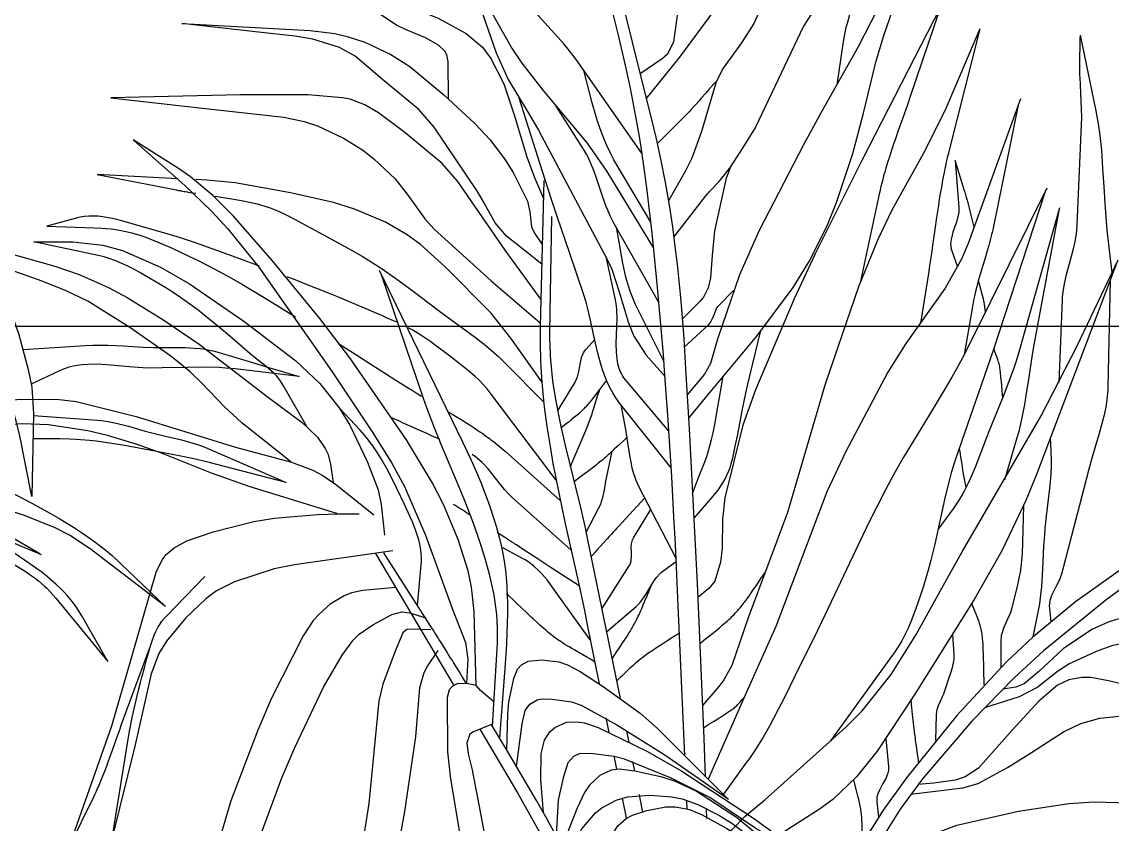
# Model space of a CAD drawing. Header units: millimetres. Extents: x 237 to 339, y 16 to 52.
# Drawn here: x 310.897 to 312.363, y 19.916 to 20.994 of the extents above; entities that cross this region are included whole.
import ezdxf

# ---------------------------------------------------------------- set-up
doc = ezdxf.new("R2010")
doc.units = ezdxf.units.MM
doc.header["$LTSCALE"] = 0.6
doc.header["$MEASUREMENT"] = 0
for name, color, linetype in [('0.1', 1, 'Continuous'), ('CAULE', 32, 'Continuous'), ('PALMEIRA', 76, 'Continuous')]:
    doc.layers.add(name, color=color, linetype=linetype)

# ---------------------------------------------------------------- blocks, each defined once
blk = doc.blocks.new('palmeira-V')
at = {"layer": 'CAULE', "linetype": 'Continuous'}
for points in [[(0.61241, 1.17799), (0.51102, 1.15002), (0.48416, 1.142), (0.43117, 1.12332), (0.41907, 1.11846), (0.39562, 1.10733), (0.37302, 1.09455), (0.35835, 1.0852), (0.32977, 1.06485), (0.30118, 1.0413), (0.28337, 1.02458), (0.24992, 0.98857), (0.21604, 0.94664), (0.20043, 0.9249), (0.17895, 0.89069), (0.15538, 0.84583), (0.14491, 0.82291), (0.13079, 0.78772), (0.12004, 0.75703), (0.10163, 0.69491), (0.09841, 0.67789), (0.09473, 0.65508), (0.0915, 0.64406), (0.0752, 0.60086)], [(0.60734, 1.17036), (0.51228, 1.14239), (0.45461, 1.12375), (0.4261, 1.11315), (0.41693, 1.10928), (0.39931, 1.1002), (0.38246, 1.08969), (0.35005, 1.06612), (0.30824, 1.0319), (0.28849, 1.01375), (0.26006, 0.98476), (0.22689, 0.94597), (0.21183, 0.9256), (0.19162, 0.89323), (0.17599, 0.86322), (0.16637, 0.84295), (0.14853, 0.8017), (0.13552, 0.76983), (0.13079, 0.75339), (0.10544, 0.62881), (0.08324, 0.52287)], [(0.03402, 0.78475), (0.01545, 0.83348), (0.01099, 0.84475), (0.00786, 0.85221), (0.00572, 0.85715), (0.00128, 0.86697), (-0.00217, 0.87429), (-0.00935, 0.8888), (-0.01687, 0.90314), (-0.02204, 0.91261), (-0.02556, 0.91889), (-0.03271, 0.93137), (-0.05286, 0.9656), (-0.06304, 0.98265)], [(-0.07084, 0.97933), (-0.04539, 0.93645), (-0.02066, 0.89216), (-0.00924, 0.86947), (0.00657, 0.83477), (0.0206, 0.79928), (0.02689, 0.78126), (0.03788, 0.74464), (0.04254, 0.72605), (0.0484, 0.69784), (0.05117, 0.6809), (0.05503, 0.64702), (0.05702, 0.61312), (0.05727, 0.54529), (0.05516, 0.43582), (0.05094, 0.3813), (0.03717, 0.2633)]]:
    blk.add_lwpolyline(points, dxfattribs=at)
at = {"layer": 'PALMEIRA', "linetype": 'Continuous'}
for points in [[(0.13606, 1.7266), (0.12333, 1.67454), (0.11514, 1.6471), (0.10212, 1.61111), (0.09591, 1.59302), (0.07437, 1.5223), (0.0636, 1.47221), (0.05956, 1.4414), (0.05533, 1.43312), (0.05185, 1.42997), (0.03695, 1.41986)], [(-0.18416, 1.67838), (-0.12638, 1.60275), (-0.12087, 1.59457), (-0.1123, 1.57682), (-0.09949, 1.53878), (-0.09211, 1.52024), (-0.06456, 1.46399), (-0.04902, 1.43675), (-0.0426, 1.42709), (-0.02839, 1.40877), (0.00142, 1.3732), (0.01463, 1.35425), (0.04607, 1.30271)], [(0.04114, 1.40309), (0.0636, 1.43105), (0.09493, 1.47329), (0.09736, 1.47755), (0.10061, 1.48683), (0.10503, 1.50639), (0.10864, 1.51553), (0.13802, 1.56267), (0.14531, 1.57817), (0.15476, 1.59903), (0.16054, 1.60884), (0.19874, 1.66522)], [(0.19553, 1.60606), (0.17915, 1.5775), (0.15369, 1.52741), (0.13117, 1.49696), (0.12474, 1.48282), (0.11772, 1.46318), (0.11354, 1.45374), (0.1051, 1.44065), (0.09285, 1.42366), (0.08808, 1.41446), (0.07829, 1.38106), (0.07168, 1.36311), (0.06751, 1.35454), (0.05603, 1.33446)], [(0.22563, 1.6109), (0.19873, 1.55982), (0.19494, 1.55186), (0.18879, 1.5353), (0.17817, 1.50142), (0.17131, 1.48517), (0.16363, 1.47376), (0.15179, 1.45949), (0.14683, 1.45178), (0.11452, 1.38401), (0.10755, 1.37273), (0.09811, 1.35777), (0.09493, 1.34963), (0.0871, 1.31427), (0.08556, 1.29762), (0.08443, 1.28271), (0.0827, 1.27588), (0.07956, 1.2698), (0.07731, 1.26712), (0.06529, 1.255)], [(0.22615, 1.61286), (0.20265, 1.52544), (0.20175, 1.52222), (0.19973, 1.51583), (0.19748, 1.50951), (0.19589, 1.50532), (0.19253, 1.49699), (0.18559, 1.48039), (0.18227, 1.47207), (0.17922, 1.46368), (0.17784, 1.45945), (0.17617, 1.45376), (0.17543, 1.45089), (0.17444, 1.44657), (0.17327, 1.43999), (0.16925, 1.41242)], [(0.0384, 1.36599), (-0.00495, 1.42791), (-0.00673, 1.43039), (-0.01046, 1.43525), (-0.01438, 1.43998), (-0.02256, 1.4492), (-0.03365, 1.46135), (-0.03902, 1.46753), (-0.04413, 1.47387), (-0.04655, 1.47712), (-0.0496, 1.48157), (-0.05104, 1.48384), (-0.05309, 1.48733), (-0.05588, 1.49274), (-0.09003, 1.56534)], [(0.00264, 1.55753), (0.046, 1.38359), (0.04777, 1.37626), (0.05102, 1.36152), (0.05391, 1.34671), (0.05564, 1.3368), (0.05672, 1.33017), (0.05869, 1.31689), (0.06065, 1.3019), (0.06181, 1.29188), (0.06385, 1.2718), (0.06473, 1.26174), (0.0663, 1.2416), (0.06763, 1.22144), (0.06992, 1.18117), (0.07356, 1.11188), (0.07528, 1.07723), (0.07768, 1.02526), (0.07978, 0.97327), (0.0807, 0.94727)], [(0.06715, 0.96145), (0.06244, 1.06736), (0.06072, 1.10375), (0.05978, 1.12194), (0.05826, 1.14922), (0.05567, 1.19012), (0.05371, 1.21737), (0.05265, 1.23099), (0.05095, 1.25142), (0.04848, 1.27864), (0.04714, 1.29225), (0.04501, 1.31266), (0.04151, 1.34326), (0.03934, 1.35962), (0.03769, 1.3705), (0.03651, 1.37774), (0.03396, 1.39218), (0.03188, 1.40298), (0.03043, 1.41016), (0.02738, 1.4245), (0.02245, 1.44594), (0.01897, 1.46018)], [(0.23595, 1.54804), (0.20069, 1.47142), (0.18363, 1.43792), (0.15888, 1.39424), (0.14683, 1.37222), (0.11698, 1.31449), (0.10375, 1.2848), (0.08906, 1.24159), (0.0843, 1.22522), (0.08024, 1.21801), (0.06865, 1.20416)], [(0.06954, 1.18818), (0.08514, 1.20721), (0.1155, 1.24355), (0.13993, 1.27618), (0.15075, 1.29364), (0.16258, 1.31711), (0.16916, 1.33324), (0.18013, 1.36633), (0.18697, 1.39256), (0.1955, 1.42764), (0.20069, 1.4449), (0.2193, 1.49893), (0.23442, 1.54473)], [(-0.23355, 1.50057), (-0.18765, 1.49118), (-0.17079, 1.48638), (-0.13801, 1.47333), (-0.09888, 1.45726), (-0.07993, 1.44702), (-0.06902, 1.4378), (-0.06326, 1.43023), (-0.05464, 1.4132), (-0.04758, 1.39217), (-0.03921, 1.36398), (-0.03403, 1.35025), (-0.02795, 1.33612)], [(-0.09178, 1.4029), (-0.09211, 1.42823), (-0.09295, 1.43254), (-0.09429, 1.43502), (-0.09849, 1.43918), (-0.1074, 1.44404), (-0.12082, 1.44958), (-0.12677, 1.45266), (-0.15666, 1.4724), (-0.17267, 1.4799), (-0.23355, 1.50057)], [(-0.0828, 1.50061), (-0.05979, 1.434), (-0.05164, 1.41607), (-0.03801, 1.39338), (-0.03139, 1.38194), (0.01463, 1.29551), (0.0179, 1.28843), (0.02289, 1.27341), (0.02887, 1.25311), (0.03274, 1.24352), (0.04107, 1.23068), (0.05378, 1.21639)], [(0.23889, 1.46474), (0.186, 1.36161), (0.15467, 1.29875), (0.14052, 1.2687), (0.11452, 1.20741), (0.10614, 1.18358), (0.09395, 1.13472), (0.09241, 1.12043), (0.09212, 1.10109), (0.09101, 1.0915), (0.08718, 1.07878), (0.08318, 1.07382), (0.07573, 1.06786)], [(0.23889, 1.46474), (0.21832, 1.40385), (0.21669, 1.39908), (0.21558, 1.3959), (0.21335, 1.38956), (0.21036, 1.3811), (0.20888, 1.37686), (0.20742, 1.37262), (0.2067, 1.3705), (0.20529, 1.36624), (0.2046, 1.36411), (0.20359, 1.36091), (0.20272, 1.35805), (0.20229, 1.35662), (0.20166, 1.35447), (0.20076, 1.35124), (0.20018, 1.34908), (0.19989, 1.348), (0.19948, 1.34637), (0.19894, 1.3442), (0.19868, 1.34311), (0.1983, 1.34148), (0.19776, 1.33902), (0.18495, 1.27937)], [(-0.27102, 1.4536), (-0.18484, 1.4489), (-0.16823, 1.44688), (-0.16005, 1.44502), (-0.14799, 1.44117), (-0.13051, 1.43293), (-0.1178, 1.42466), (-0.09492, 1.40568), (-0.07393, 1.38615), (-0.06401, 1.37562), (-0.05407, 1.36271), (-0.0484, 1.35354), (-0.03872, 1.33428), (-0.03709, 1.32702), (-0.03597, 1.31705), (-0.03403, 1.31267), (-0.02876, 1.30511)], [(-0.0291, 1.29189), (-0.05277, 1.31079), (-0.06055, 1.31969), (-0.06836, 1.3339), (-0.07244, 1.34085), (-0.10148, 1.38407), (-0.11184, 1.39578), (-0.13613, 1.41602), (-0.15458, 1.4317), (-0.16517, 1.43762), (-0.18301, 1.44304), (-0.1951, 1.44518), (-0.2195, 1.44796), (-0.27102, 1.4536)], [(0.26532, 1.45001), (0.24182, 1.39501), (0.22733, 1.36597), (0.20618, 1.3281), (0.19678, 1.30857), (0.18389, 1.27656), (0.16152, 1.21133), (0.13606, 1.1249), (0.10962, 1.05418), (0.09864, 1.02214), (0.09339, 1.01242), (0.09004, 1.00802), (0.07894, 0.99516)], [(0.26532, 1.45001), (0.24476, 1.36849), (0.24403, 1.36552), (0.24356, 1.36353), (0.24325, 1.3622), (0.24266, 1.35955), (0.24223, 1.35756), (0.24195, 1.35623), (0.24141, 1.35356), (0.24063, 1.34956), (0.24013, 1.34688), (0.23981, 1.3451), (0.23918, 1.34152), (0.23885, 1.33951), (0.23819, 1.33548), (0.23756, 1.33144), (0.23715, 1.32875), (0.23635, 1.32336), (0.2352, 1.31527), (0.23368, 1.30447), (0.2329, 1.29908), (0.2321, 1.29369), (0.23169, 1.291), (0.23105, 1.28696), (0.22545, 1.25221)], [(0.33404, 1.39066), (0.33279, 1.41753), (0.33274, 1.41854), (0.33268, 1.42056), (0.33264, 1.42258), (0.33263, 1.42392), (0.33264, 1.42661), (0.33265, 1.42796), (0.33269, 1.43065), (0.33289, 1.43872), (0.33296, 1.44276), (0.33299, 1.44478)], [(0.33279, 1.44573), (0.34341, 1.39498), (0.34501, 1.38619), (0.34586, 1.38029), (0.34634, 1.37635), (0.34713, 1.36844), (0.34801, 1.35653), (0.34891, 1.3406), (0.34939, 1.33264), (0.3503, 1.32072), (0.3509, 1.31479), (0.35412, 1.28596)], [(0.0442, 1.32011), (0.02149, 1.35817), (0.019, 1.36256), (0.01745, 1.36555), (0.01458, 1.37165), (0.01326, 1.37475), (0.01082, 1.38106), (0.00862, 1.38745), (0.00728, 1.39175), (0.00484, 1.40041), (-0.0009, 1.42212)], [(0.0883, 1.41499), (0.08662, 1.41312), (0.08329, 1.40935), (0.08109, 1.40682), (0.07814, 1.40346), (0.07667, 1.40178), (0.07444, 1.39927), (0.07332, 1.39802), (0.07106, 1.39555), (0.06992, 1.39432), (0.06819, 1.3925), (0.06644, 1.39069), (0.06555, 1.3898), (0.04857, 1.3728)], [(-0.02971, 1.26847), (-0.0537, 1.30139), (-0.08555, 1.34743), (-0.0961, 1.35952), (-0.12115, 1.38031), (-0.13882, 1.39366), (-0.14813, 1.39911), (-0.15805, 1.40282), (-0.1633, 1.4038), (-0.18609, 1.40562), (-0.23168, 1.40568), (-0.31879, 1.4038)], [(-0.31879, 1.4038), (-0.25322, 1.39628), (-0.20264, 1.39065), (-0.18879, 1.38783), (-0.17982, 1.38478), (-0.16236, 1.37655), (-0.1497, 1.3687), (-0.14194, 1.36277), (-0.1277, 1.34931), (-0.11884, 1.33802), (-0.10785, 1.32247), (-0.10148, 1.31549), (-0.06307, 1.28072), (-0.03012, 1.25253)], [(0.05792, 1.15507), (0.02345, 1.19827), (0.02172, 1.20055), (0.02064, 1.20211), (0.01863, 1.20532), (0.0177, 1.20696), (0.01598, 1.21032), (0.01443, 1.21377), (0.01348, 1.21612), (0.01176, 1.22091), (0.01061, 1.22458), (0.00859, 1.23207), (0.00683, 1.2397), (0.00464, 1.24996), (0.00352, 1.25508), (0.00169, 1.26268), (0.00067, 1.26642), (-0.00104, 1.27194), (-0.01029, 1.29908), (-0.01852, 1.32319), (-0.02256, 1.33528), (-0.02846, 1.35346), (-0.04426, 1.40353)], [(0.29274, 1.40296), (0.25749, 1.30572), (0.25313, 1.29533), (0.24201, 1.27575), (0.21567, 1.23853), (0.20363, 1.21929), (0.17525, 1.16608), (0.1625, 1.13875), (0.12823, 1.04838), (0.10766, 1.00222), (0.08275, 0.94579)], [(0.04964, 1.2662), (0.01953, 1.31908), (0.01856, 1.32084), (0.01679, 1.32443), (0.01519, 1.32811), (0.0142, 1.3306), (0.01237, 1.33565), (0.00728, 1.351), (0.00543, 1.35603), (0.00442, 1.35851), (0.00222, 1.36336), (0.00099, 1.36573), (-0.00104, 1.36918), (-0.01939, 1.39816)], [(0.2912, 1.3987), (0.27512, 1.31947), (0.27468, 1.31738), (0.27437, 1.31598), (0.27415, 1.31505), (0.27371, 1.3132), (0.27337, 1.31181), (0.27265, 1.30905), (0.2719, 1.30629), (0.27139, 1.30445), (0.27033, 1.30078), (0.2687, 1.29529), (0.2665, 1.28798), (0.26543, 1.28432), (0.26439, 1.28065), (0.26388, 1.27881), (0.26316, 1.27604), (0.26254, 1.27358), (0.26225, 1.27235), (0.26182, 1.27049), (0.26142, 1.26863), (0.26122, 1.2677), (0.26085, 1.26583), (0.26068, 1.2649), (0.26043, 1.26349), (0.25483, 1.23088)], [(0.31866, 1.21226), (0.32092, 1.26786), (0.32103, 1.26977), (0.32142, 1.27357), (0.32202, 1.27735), (0.3225, 1.27985), (0.32366, 1.28484), (0.32564, 1.2923), (0.3283, 1.30225), (0.32943, 1.30724), (0.33031, 1.31227), (0.33063, 1.31479), (0.33091, 1.31861), (0.33404, 1.39066)], [(-0.30392, 1.37538), (-0.26913, 1.34476), (-0.25131, 1.32771), (-0.24015, 1.31559), (-0.21944, 1.28993), (-0.17045, 1.22014), (-0.14305, 1.17916), (-0.12998, 1.15819), (-0.12146, 1.14251), (-0.10726, 1.10977), (-0.08881, 1.05921), (-0.08032, 1.03761), (-0.07887, 1.02646), (-0.07976, 1.01013)], [(-0.07319, 1.00866), (-0.07461, 1.0585), (-0.07627, 1.07488), (-0.07855, 1.08565), (-0.08526, 1.10692), (-0.09515, 1.13025), (-0.10273, 1.14512), (-0.12004, 1.17386), (-0.15824, 1.22886), (-0.17836, 1.25536), (-0.21021, 1.2942), (-0.23633, 1.32416), (-0.25023, 1.33812), (-0.26529, 1.35063), (-0.27339, 1.35615), (-0.30392, 1.37538)], [(0.05963, 1.30995), (0.08122, 1.33784), (0.08156, 1.33827), (0.08224, 1.3391), (0.08295, 1.33992), (0.08343, 1.34045), (0.08441, 1.3415), (0.08592, 1.34306), (0.08792, 1.34513), (0.08891, 1.34619), (0.08987, 1.34726), (0.09033, 1.34781), (0.09101, 1.34865), (0.09793, 1.35741)], [(0.24892, 1.36164), (0.25128, 1.33006), (0.25132, 1.32896), (0.2512, 1.32677), (0.25084, 1.32457), (0.2505, 1.32311), (0.24963, 1.32017), (0.24862, 1.31724), (0.24729, 1.31336), (0.24672, 1.31143), (0.24606, 1.30856), (0.24587, 1.30713), (0.24578, 1.30525), (0.24582, 1.30431), (0.24599, 1.30292), (0.24656, 1.30084), (0.2505, 1.29008)], [(0.26152, 1.31685), (0.26106, 1.31865), (0.26016, 1.32225), (0.25839, 1.32947), (0.25747, 1.33307), (0.25684, 1.33546), (0.25651, 1.33666), (0.25601, 1.33844), (0.25548, 1.34022), (0.25521, 1.34111), (0.24892, 1.36164)], [(-0.32816, 1.35213), (-0.27477, 1.34179), (-0.27429, 1.3417), (-0.27333, 1.34152), (-0.27236, 1.34134), (-0.27172, 1.34122), (-0.27129, 1.34115), (-0.27044, 1.34099), (-0.26948, 1.34083), (-0.26883, 1.34071), (-0.26755, 1.34049), (-0.2669, 1.34038), (-0.26562, 1.34017), (-0.26176, 1.33953)], [(-0.27382, 1.34937), (-0.32816, 1.35213)], [(-0.02909, 1.2128), (-0.04996, 1.2422), (-0.06346, 1.25908), (-0.09398, 1.29012), (-0.11069, 1.30504), (-0.11965, 1.31166), (-0.13426, 1.32018), (-0.15501, 1.32885), (-0.16912, 1.3333), (-0.19796, 1.33991), (-0.23533, 1.34653), (-0.25416, 1.34837), (-0.26174, 1.34875)], [(-0.02764, 1.34808), (-0.03018, 1.25019), (-0.03028, 1.24267), (-0.03026, 1.23766), (-0.02999, 1.22765), (-0.02975, 1.22265), (-0.02908, 1.21266), (-0.02816, 1.20269), (-0.02742, 1.19605), (-0.02568, 1.18278), (-0.02333, 1.16788), (-0.02158, 1.15796), (-0.01772, 1.13815), (-0.01351, 1.11838), (-0.00473, 1.0789), (-0.0005, 1.05919), (0.00151, 1.04934), (0.00938, 1.00978)], [(0.31037, 1.34305), (0.25945, 1.23992), (0.25356, 1.2285), (0.24944, 1.22099), (0.24662, 1.21603), (0.24085, 1.20617), (0.23197, 1.1915), (0.22005, 1.17198), (0.2142, 1.16217), (0.20849, 1.15227), (0.20572, 1.14728), (0.20167, 1.13973), (0.19565, 1.12797), (0.19172, 1.12008), (0.18404, 1.10423), (0.16143, 1.05641), (0.15371, 1.04056), (0.14977, 1.03267), (0.14129, 1.01547), (0.13378, 1.00015), (0.12993, 0.99254), (0.1239, 0.98129), (0.11967, 0.97392), (0.11747, 0.97029), (0.11406, 0.96491), (0.11049, 0.95964), (0.10864, 0.95704), (0.09308, 0.93554)], [(-0.24902, 1.33756), (-0.23627, 1.33558), (-0.22992, 1.33447), (-0.22359, 1.33315), (-0.22044, 1.3324), (-0.21523, 1.33089), (-0.21184, 1.32971), (-0.2096, 1.32885), (-0.20518, 1.32699), (-0.20191, 1.32547), (-0.19546, 1.32222), (-0.17641, 1.31173), (-0.15864, 1.30216), (-0.14987, 1.29721), (-0.14128, 1.29196), (-0.13707, 1.28918), (-0.1327, 1.28617), (-0.12407, 1.28003), (-0.11555, 1.27377), (-0.09867, 1.26099), (-0.0884, 1.25337), (-0.07467, 1.24325), (-0.06795, 1.23801), (-0.06144, 1.23256), (-0.05829, 1.22972), (-0.0537, 1.22529), (-0.02777, 1.19906)], [(0.30957, 1.34142), (0.27806, 1.24483), (0.2749, 1.23529), (0.26841, 1.21629), (0.25516, 1.17838), (0.24868, 1.15938), (0.24625, 1.15155), (0.24479, 1.14629), (0.24218, 1.13568), (0.23518, 1.10359), (0.23253, 1.09295), (0.23105, 1.08767), (0.22745, 1.07549), (0.22555, 1.0694), (0.22248, 1.06035), (0.22023, 1.0544), (0.21903, 1.05147), (0.21713, 1.04713), (0.21436, 1.04146), (0.21288, 1.03869), (0.2105, 1.03463), (0.20793, 1.03067), (0.20657, 1.02874), (0.16506, 0.97142)], [(0.31905, 1.32982), (0.29156, 1.23271), (0.28975, 1.22666), (0.28845, 1.22266), (0.28566, 1.21472), (0.28112, 1.20292), (0.27157, 1.17946), (0.26243, 1.15584), (0.25913, 1.14809), (0.25735, 1.14429), (0.25482, 1.13931), (0.25347, 1.13688), (0.25134, 1.13329), (0.24784, 1.12808), (0.23744, 1.11376)], [(0.31851, 1.32792), (0.30156, 1.23647), (0.30036, 1.22963), (0.29826, 1.2159), (0.29641, 1.20368), (0.2954, 1.19759), (0.29366, 1.18851), (0.2923, 1.18251), (0.29155, 1.17952), (0.29031, 1.17507), (0.28198, 1.14674)], [(-0.50697, 1.32553), (-0.47786, 1.32482), (-0.47261, 1.32433), (-0.46242, 1.32163), (-0.44254, 1.31327), (-0.43242, 1.30987), (-0.38982, 1.2999), (-0.35654, 1.29057), (-0.34013, 1.28494), (-0.32045, 1.27625), (-0.30786, 1.26941), (-0.28333, 1.25432), (-0.25946, 1.23815), (-0.21376, 1.20305), (-0.19016, 1.18539), (-0.17981, 1.17551), (-0.17467, 1.16808), (-0.17283, 1.16403), (-0.17116, 1.15748), (-0.16948, 1.14522)], [(-0.19774, 1.159), (-0.2308, 1.18525), (-0.24272, 1.19625), (-0.25767, 1.212), (-0.26558, 1.21943), (-0.27862, 1.22998), (-0.30605, 1.24934), (-0.33436, 1.26702), (-0.34936, 1.27426), (-0.36743, 1.2814), (-0.40402, 1.2942), (-0.4523, 1.30987), (-0.4791, 1.31908), (-0.49277, 1.32268), (-0.50697, 1.32553)], [(-0.21888, 1.29053), (-0.23218, 1.29546), (-0.25884, 1.30515), (-0.26325, 1.3067), (-0.27212, 1.3096), (-0.28106, 1.31228), (-0.29912, 1.31736), (-0.31155, 1.32094), (-0.31786, 1.32253), (-0.32207, 1.32337), (-0.32418, 1.3237), (-0.32733, 1.32406), (-0.3315, 1.32425), (-0.33358, 1.3242), (-0.33668, 1.32392), (-0.33975, 1.32338), (-0.34127, 1.323), (-0.36188, 1.31736)], [(-0.02258, 1.32393), (-0.02384, 1.24638), (-0.02386, 1.24117), (-0.02379, 1.2377), (-0.02348, 1.23078), (-0.02325, 1.22732), (-0.02262, 1.22043), (-0.02181, 1.21354), (-0.02117, 1.20896), (-0.01969, 1.19982), (-0.01774, 1.18955), (-0.0163, 1.18272), (-0.01317, 1.16908), (-0.00306, 1.12824), (0.00007, 1.11463), (0.00151, 1.10781), (0.0235, 0.99994)], [(-0.36188, 1.31736), (-0.33003, 1.31643), (-0.32501, 1.31618), (-0.3225, 1.31598), (-0.31875, 1.31558), (-0.31315, 1.31474), (-0.30759, 1.31362), (-0.30483, 1.31294), (-0.29934, 1.31135), (-0.29662, 1.31044), (-0.29256, 1.30891), (-0.28354, 1.30515), (-0.27761, 1.30255), (-0.26595, 1.29713), (-0.26021, 1.29431), (-0.24888, 1.28848), (-0.23772, 1.28238), (-0.23035, 1.27817), (-0.21575, 1.26945), (-0.19471, 1.25652)], [(0.05299, 1.22669), (0.0352, 1.26212), (0.03366, 1.26532), (0.0327, 1.26749), (0.03093, 1.27191), (0.03012, 1.27415), (0.02865, 1.27868), (0.02738, 1.28327), (0.02664, 1.28635), (0.0254, 1.29256), (0.02146, 1.3157)], [(-0.37065, 1.30702), (-0.34439, 1.30702), (-0.32418, 1.30476), (-0.31101, 1.30108), (-0.28546, 1.28993), (-0.26591, 1.27872), (-0.22937, 1.25361), (-0.19447, 1.22686), (-0.17826, 1.2116), (-0.16532, 1.19543), (-0.15822, 1.18377), (-0.14631, 1.15891), (-0.13904, 1.14014), (-0.13708, 1.13042), (-0.13495, 1.10977)], [(-0.18698, 1.1827), (-0.20311, 1.21089), (-0.20493, 1.21368), (-0.2063, 1.21542), (-0.20727, 1.21653), (-0.20934, 1.21865), (-0.21099, 1.22017), (-0.21445, 1.22308), (-0.22163, 1.22867), (-0.22512, 1.23154), (-0.23887, 1.24339), (-0.24581, 1.24924), (-0.25635, 1.25788), (-0.26025, 1.26094), (-0.26821, 1.2668), (-0.27637, 1.27236), (-0.28192, 1.27593), (-0.29327, 1.28281), (-0.29973, 1.2865), (-0.30299, 1.28828), (-0.30794, 1.2908), (-0.31298, 1.2931), (-0.31553, 1.29414), (-0.32071, 1.29599), (-0.32334, 1.29677), (-0.32735, 1.29776), (-0.37065, 1.30702)], [(0.65135, 1.29132), (0.65898, 1.30056), (0.66219, 1.30307), (0.67022, 1.30557), (0.68001, 1.30668), (0.685, 1.30608), (0.69208, 1.30307), (0.69798, 1.29815), (0.70645, 1.28615), (0.71885, 1.26189), (0.72418, 1.24958), (0.73081, 1.23039), (0.73721, 1.20687), (0.73953, 1.19505), (0.7408, 1.17714), (0.73956, 1.12138)], [(0.73956, 1.12138), (0.73143, 1.16335), (0.726, 1.18446), (0.72207, 1.19468), (0.71468, 1.20858), (0.70349, 1.2263), (0.69833, 1.2354), (0.68334, 1.26736), (0.68096, 1.27558), (0.67867, 1.28693), (0.67647, 1.29242), (0.67258, 1.29736), (0.67008, 1.29916), (0.66585, 1.30056), (0.65958, 1.30122)], [(0.05637, 1.17965), (0.02736, 1.21399), (0.02614, 1.21556), (0.02542, 1.21665), (0.02417, 1.21891), (0.02364, 1.22008), (0.02275, 1.22249), (0.02207, 1.22499), (0.02172, 1.2267), (0.02124, 1.23021), (0.02104, 1.23292), (0.02097, 1.23849), (0.02143, 1.24992), (0.02158, 1.25564), (0.02143, 1.26125), (0.02117, 1.26399), (0.02051, 1.26801), (0.01444, 1.29587)], [(0.08235, 0.89216), (0.09885, 0.91186), (0.10775, 0.92092), (0.12079, 0.93186), (0.12725, 0.93739), (0.17523, 0.98061), (0.18635, 0.99165), (0.20581, 1.01616), (0.22265, 1.04293), (0.24323, 1.08008), (0.25357, 1.09848), (0.30674, 1.19), (0.33094, 1.23697), (0.35835, 1.29492)], [(0.35798, 1.29412), (0.30352, 1.15054), (0.29643, 1.13311), (0.28013, 1.0993), (0.26165, 1.0665), (0.22126, 1.00222), (0.19645, 0.96454), (0.18249, 0.94717), (0.16655, 0.93204), (0.15761, 0.92561), (0.09199, 0.88337)], [(-0.12667, 1.25281), (-0.12876, 1.25377), (-0.13296, 1.25567), (-0.13716, 1.25754), (-0.13997, 1.25877), (-0.1456, 1.26121), (-0.14983, 1.26302), (-0.15266, 1.26421), (-0.15832, 1.26658), (-0.16116, 1.26775), (-0.16683, 1.27008), (-0.17252, 1.27239), (-0.17631, 1.27392), (-0.18391, 1.27697), (-0.19119, 1.27987), (-0.19483, 1.28131), (-0.20031, 1.28346)], [(-0.1385, 1.28779), (-0.08242, 1.17243), (-0.07665, 1.16023), (-0.07388, 1.15404), (-0.06991, 1.14464), (-0.0662, 1.13513), (-0.06446, 1.13034), (-0.06126, 1.12067), (-0.05981, 1.1158), (-0.05784, 1.10846), (-0.0563, 1.10189), (-0.05562, 1.09859), (-0.05471, 1.09363), (-0.05361, 1.08615), (-0.05285, 1.07865), (-0.0526, 1.07488), (-0.05234, 1.06879), (-0.05225, 1.06473), (-0.05223, 1.05661), (-0.05254, 1.04441), (-0.05294, 1.03628), (-0.05402, 1.02005), (-0.05749, 0.97339)], [(-0.06225, 0.98134), (-0.05899, 1.03714), (-0.05885, 1.0402), (-0.05881, 1.04631), (-0.05907, 1.05241), (-0.0594, 1.05647), (-0.0604, 1.06458), (-0.06142, 1.07063), (-0.06222, 1.07466), (-0.06407, 1.08269), (-0.06512, 1.08669), (-0.06739, 1.09467), (-0.06989, 1.1026), (-0.07164, 1.10786), (-0.07532, 1.11832), (-0.07885, 1.12776), (-0.08131, 1.13399), (-0.08639, 1.14631), (-0.09676, 1.17074), (-0.10177, 1.18299), (-0.10648, 1.19537), (-0.10868, 1.20163), (-0.13696, 1.28462)], [(0.26928, 1.25983), (0.26925, 1.26005), (0.26918, 1.26047), (0.26911, 1.2609), (0.26907, 1.26119), (0.26899, 1.26176), (0.26887, 1.26262), (0.26876, 1.26338), (0.26871, 1.26376), (0.26863, 1.26434), (0.26857, 1.26472), (0.26854, 1.26491), (0.2685, 1.26519), (0.26843, 1.26562), (0.26836, 1.266), (0.26832, 1.26619), (0.26827, 1.26647), (0.26821, 1.26675), (0.26819, 1.26689), (0.26813, 1.26718), (0.2681, 1.26732), (0.26805, 1.26753), (0.26798, 1.26781), (0.26795, 1.26795), (0.26789, 1.26816), (0.26784, 1.26837), (0.26781, 1.26847), (0.26443, 1.28081)], [(0.35306, 1.28117), (0.35153, 1.20953), (0.35145, 1.20739), (0.35112, 1.20313), (0.35059, 1.1989), (0.35013, 1.19609), (0.34899, 1.1905), (0.34799, 1.18633), (0.34569, 1.17802), (0.34069, 1.16145), (0.33841, 1.15314), (0.33247, 1.12992), (0.3203, 1.0836), (0.31943, 1.081), (0.31871, 1.07929), (0.31704, 1.07591), (0.31474, 1.07143), (0.31372, 1.06918), (0.31289, 1.06691), (0.31257, 1.06576), (0.31216, 1.06344), (0.31208, 1.06227), (0.31217, 1.06048), (0.31323, 1.0517)], [(0.06669, 1.23602), (0.08318, 1.25141), (0.08424, 1.2526), (0.08482, 1.25348), (0.08578, 1.25541), (0.08658, 1.25746), (0.08762, 1.26022), (0.08822, 1.26154), (0.08934, 1.26337), (0.09004, 1.26418), (0.09981, 1.2743)], [(-0.01943, 1.14668), (-0.06307, 1.20462), (-0.06579, 1.20801), (-0.06771, 1.21017), (-0.07177, 1.21431), (-0.07389, 1.21629), (-0.07828, 1.22011), (-0.08282, 1.22379), (-0.09211, 1.23093), (-0.09985, 1.23676), (-0.10375, 1.2396), (-0.10972, 1.24367), (-0.11588, 1.24742), (-0.11905, 1.24915)], [(-0.01845, 1.19313), (-0.00687, 1.21214), (-0.0057, 1.2145), (-0.00511, 1.21617), (-0.00426, 1.21967), (-0.00294, 1.22684), (-0.00233, 1.22912), (-0.00196, 1.23023), (-0.00101, 1.23232), (-0.00043, 1.23331), (0.00063, 1.23469), (0.00648, 1.24131)], [(0.11778, 1.24632), (0.10928, 1.2112), (0.10792, 1.20528), (0.10547, 1.19338), (0.10242, 1.17746), (0.1008, 1.16952), (0.09902, 1.16159), (0.09804, 1.15765), (0.09726, 1.15499), (0.09664, 1.15325), (0.09517, 1.14986), (0.09434, 1.1482), (0.09249, 1.14497), (0.09044, 1.14187), (0.08897, 1.13986), (0.08587, 1.13604), (0.07308, 1.12126)], [(-0.16586, 1.23849), (-0.15178, 1.22956), (-0.14474, 1.22509), (-0.13771, 1.22063), (-0.13419, 1.2184), (-0.12714, 1.21394), (-0.12362, 1.21172), (-0.11834, 1.20838), (-0.11803, 1.20819), (-0.11741, 1.2078), (-0.11679, 1.20741), (-0.11638, 1.20715), (-0.11555, 1.20664), (-0.11493, 1.20626), (-0.11368, 1.2055), (-0.11243, 1.20474), (-0.10994, 1.20323)], [(0.28092, 1.20241), (0.28077, 1.20391), (0.28048, 1.20693), (0.27993, 1.21297), (0.27964, 1.21598), (0.27931, 1.21897), (0.27913, 1.22046), (0.27883, 1.22267), (0.27876, 1.22314), (0.27858, 1.22407), (0.27836, 1.225), (0.27819, 1.22562), (0.27807, 1.22603), (0.27782, 1.22685), (0.27751, 1.22776), (0.2773, 1.22837), (0.27685, 1.22959), (0.27638, 1.2308), (0.27576, 1.23243), (0.27546, 1.23324), (0.27503, 1.23446), (0.27482, 1.23507)], [(0.73374, 1.2202), (0.77566, 1.22287), (0.78072, 1.2231), (0.78409, 1.22317), (0.79085, 1.2231), (0.80098, 1.22269), (0.8145, 1.22193), (0.82126, 1.22162), (0.83046, 1.22152), (0.84276, 1.22153), (0.84889, 1.22127), (0.85295, 1.2209), (0.85497, 1.22064), (0.85799, 1.22014), (0.86248, 1.21911), (0.87444, 1.21568), (0.8902, 1.21084), (0.89809, 1.20846), (0.91933, 1.2022)], [(0.01443, 1.21376), (0.01334, 1.21238), (0.01263, 1.21146), (0.01121, 1.2096), (0.0098, 1.20773), (0.00793, 1.20524), (0.00698, 1.204), (0.00555, 1.20215), (0.00483, 1.20123), (0.00336, 1.19941), (0.00261, 1.19851), (0.00146, 1.19718), (0.00029, 1.19587), (-0.00031, 1.19523), (-0.00084, 1.19467), (-0.0012, 1.1943), (-0.00193, 1.19358), (-0.00304, 1.19252), (-0.0038, 1.19184), (-0.00431, 1.19138), (-0.00534, 1.19049), (-0.00613, 1.18983), (-0.00771, 1.18854), (-0.00932, 1.18726), (-0.01146, 1.18557), (-0.01253, 1.18472), (-0.01413, 1.18344), (-0.01492, 1.18279), (-0.0161, 1.18181)], [(0.07222, 1.13779), (0.07637, 1.1484), (0.08008, 1.15783), (0.08178, 1.16259), (0.08331, 1.16742), (0.08399, 1.16986), (0.08527, 1.17499), (0.08604, 1.17842), (0.08743, 1.18532), (0.08868, 1.19224), (0.09099, 1.20611), (0.09283, 1.2165)], [(0.91933, 1.2022), (0.87623, 1.20721), (0.86988, 1.20781), (0.86563, 1.20808), (0.85713, 1.20835), (0.84434, 1.20829), (0.82728, 1.20791), (0.81876, 1.20784), (0.81424, 1.20795), (0.8112, 1.20812), (0.80507, 1.20862), (0.79274, 1.2098), (0.7866, 1.21023), (0.78052, 1.21038), (0.77752, 1.21031), (0.77355, 1.21003), (0.77159, 1.2098), (0.76868, 1.20933), (0.7644, 1.20831), (0.7616, 1.20739), (0.76022, 1.20686), (0.75817, 1.20596), (0.73922, 1.19694)], [(-0.00989, 1.15572), (-0.0089, 1.15808), (-0.00689, 1.16281), (-0.00285, 1.17225), (-0.00086, 1.17698), (0.00045, 1.18015), (0.00109, 1.18173), (0.00204, 1.18412), (0.00298, 1.18651), (0.00344, 1.18771), (0.00371, 1.18844), (0.00424, 1.18991), (0.00476, 1.19138), (0.00509, 1.19237), (0.00573, 1.19435), (0.00666, 1.19733), (0.00846, 1.20331), (0.00938, 1.2063), (0.00984, 1.20779)], [(-0.53749, 1.13825), (-0.50554, 1.15891), (-0.48348, 1.17129), (-0.46807, 1.17825), (-0.43597, 1.19024), (-0.41815, 1.1954), (-0.40618, 1.19789), (-0.38201, 1.20092), (-0.35543, 1.20126), (-0.34226, 1.19949), (-0.30179, 1.18952), (-0.23506, 1.16887), (-0.19743, 1.15891), (-0.18312, 1.15334), (-0.17634, 1.14973), (-0.1669, 1.14324), (-0.14205, 1.1233)], [(-0.11275, 1.0625), (-0.1101, 1.08983), (-0.10999, 1.09138), (-0.10993, 1.09447), (-0.11011, 1.09754), (-0.11035, 1.09958), (-0.11108, 1.10363), (-0.11183, 1.10665), (-0.11241, 1.10866), (-0.11375, 1.11266), (-0.11611, 1.11861), (-0.11784, 1.12256), (-0.12146, 1.13042), (-0.12648, 1.14111), (-0.12904, 1.14635), (-0.13304, 1.15404), (-0.1373, 1.16148), (-0.13957, 1.16509), (-0.14276, 1.16978), (-0.14444, 1.17207), (-0.14706, 1.17542), (-0.15128, 1.18027), (-0.16516, 1.1952)], [(0.0612, 1.09409), (0.03618, 1.14248), (0.03437, 1.14644), (0.03337, 1.14915), (0.03278, 1.15099), (0.03176, 1.15472), (0.03112, 1.15757), (0.03007, 1.16335), (0.02834, 1.17502), (0.02736, 1.18079), (0.02421, 1.19731)], [(-0.0977, 1.17409), (-0.09889, 1.17463), (-0.10048, 1.17534), (-0.10127, 1.1757), (-0.10365, 1.17677), (-0.10682, 1.17819), (-0.10841, 1.17891), (-0.11317, 1.18105), (-0.11952, 1.1839), (-0.12269, 1.18533), (-0.12428, 1.18604), (-0.12639, 1.18699), (-0.12745, 1.18747), (-0.12983, 1.18854)], [(-0.09252, 1.19293), (-0.08895, 1.19081), (-0.08717, 1.18975), (-0.0845, 1.18813), (-0.08185, 1.1865), (-0.08053, 1.18568), (-0.07789, 1.18401), (-0.07658, 1.18317), (-0.07462, 1.18189), (-0.07203, 1.18017), (-0.07074, 1.17929), (-0.06882, 1.17796), (-0.06692, 1.17661), (-0.06598, 1.17593), (-0.06431, 1.1747), (-0.06348, 1.17408), (-0.06224, 1.17314), (-0.0604, 1.17171), (-0.05858, 1.17025), (-0.05768, 1.16951), (-0.0559, 1.16802), (-0.05502, 1.16726), (-0.0537, 1.1661), (-0.01667, 1.13313)], [(-0.16618, 1.12401), (-0.22583, 1.14253), (-0.25126, 1.15151), (-0.28476, 1.16477), (-0.30179, 1.17101), (-0.32118, 1.17681), (-0.33428, 1.17982), (-0.36072, 1.18383), (-0.37819, 1.18453), (-0.38991, 1.18398), (-0.41325, 1.18098), (-0.44289, 1.17559), (-0.45747, 1.17207), (-0.47857, 1.1646), (-0.53749, 1.13825)], [(0.02826, 1.17557), (0.02644, 1.17388), (0.02284, 1.17048), (0.01964, 1.16746), (0.01803, 1.16596), (0.01641, 1.16447), (0.01559, 1.16373), (0.01395, 1.16226), (0.01312, 1.16154), (0.01187, 1.16046), (0.01118, 1.15988), (0.00979, 1.15874), (0.00839, 1.1576), (0.00745, 1.15685), (0.00556, 1.15537), (0.0027, 1.15318), (-0.00305, 1.14883), (-0.00591, 1.14665), (-0.00734, 1.14555)], [(0.3013, 1.04141), (0.30468, 1.05798), (0.3057, 1.06368), (0.30624, 1.0675), (0.30704, 1.07518), (0.30779, 1.08677), (0.30853, 1.10225), (0.30905, 1.10998), (0.30943, 1.11415), (0.31034, 1.1225), (0.31232, 1.1392), (0.3131, 1.14756), (0.31355, 1.15591), (0.3136, 1.16009), (0.31342, 1.16636), (0.31292, 1.17533)], [(0.74078, 1.17594), (0.78378, 1.17275), (0.78803, 1.17231), (0.79084, 1.17188), (0.79642, 1.17077), (0.80472, 1.16864), (0.81574, 1.16548), (0.82126, 1.16398), (0.82941, 1.16204), (0.8403, 1.15951), (0.84569, 1.15809), (0.851, 1.15645), (0.85362, 1.15552), (0.85749, 1.15396), (0.91058, 1.13078)], [(0.00068, 1.11176), (0.00906, 1.12758), (0.00943, 1.12832), (0.00967, 1.12881), (0.01011, 1.12982), (0.01032, 1.13032), (0.01072, 1.13135), (0.01108, 1.13238), (0.0113, 1.13308), (0.01144, 1.13355), (0.01171, 1.13449), (0.01186, 1.13502), (0.01213, 1.13609), (0.01238, 1.13717), (0.01254, 1.1379), (0.01284, 1.13935), (0.01325, 1.14154), (0.01377, 1.14447), (0.01404, 1.14593), (0.01445, 1.14811), (0.01468, 1.14919), (0.01831, 1.16622)], [(0.25162, 1.1681), (0.25183, 1.16676), (0.25197, 1.16587), (0.25224, 1.16409), (0.25251, 1.1623), (0.25287, 1.15992), (0.25305, 1.15873), (0.25332, 1.15694), (0.25346, 1.15605), (0.25365, 1.15486), (0.25374, 1.15426), (0.25388, 1.15337), (0.2541, 1.15203), (0.25432, 1.1507), (0.25443, 1.15003), (0.25448, 1.14972), (0.25451, 1.14951), (0.25459, 1.1491), (0.2547, 1.14848), (0.25478, 1.14807), (0.25483, 1.14779), (0.25494, 1.14724), (0.25502, 1.14683), (0.25518, 1.14601), (0.25535, 1.14519), (0.25558, 1.14409), (0.25569, 1.14354), (0.25586, 1.14272), (0.25594, 1.14231), (0.25606, 1.14169)], [(-0.00933, 1.09957), (-0.04902, 1.1351), (-0.05216, 1.13817), (-0.05413, 1.14037), (-0.05787, 1.14496), (-0.06272, 1.15123), (-0.06521, 1.15428), (-0.06781, 1.15719), (-0.06917, 1.15857), (-0.07205, 1.16115), (-0.07357, 1.16234), (-0.07599, 1.16396)], [(0.91058, 1.13078), (0.86311, 1.14331), (0.85823, 1.14455), (0.84843, 1.14684), (0.83858, 1.14891), (0.81876, 1.1527), (0.80089, 1.15593), (0.79193, 1.15736), (0.78296, 1.15858), (0.77846, 1.15909), (0.76946, 1.15984), (0.76495, 1.16008), (0.75817, 1.16022), (0.74043, 1.16026)], [(0.8295, 1.04745), (0.77891, 1.08629), (0.76488, 1.09547), (0.75487, 1.10056), (0.73393, 1.10885), (0.69204, 1.122), (0.67084, 1.12764), (0.61338, 1.14143), (0.59755, 1.14331), (0.58336, 1.1446), (0.5767, 1.14617), (0.56778, 1.15082), (0.5605, 1.15658)], [(0.64351, 1.15364), (0.68396, 1.14143), (0.69038, 1.13937), (0.69461, 1.13787), (0.70298, 1.13463), (0.70712, 1.1329), (0.71533, 1.12922), (0.72346, 1.12532), (0.72885, 1.12261), (0.73956, 1.11699), (0.75222, 1.11003), (0.75847, 1.10642), (0.76768, 1.10079), (0.77369, 1.09686), (0.77664, 1.09483), (0.78101, 1.09171), (0.78671, 1.08739), (0.78949, 1.08515), (0.79359, 1.0817), (0.79952, 1.07627), (0.8295, 1.04745)], [(-0.07728, 1.12324), (-0.07755, 1.12342), (-0.07792, 1.12366), (-0.0781, 1.12377), (-0.07865, 1.12413), (-0.07938, 1.1246), (-0.07974, 1.12483), (-0.08084, 1.12554), (-0.0823, 1.12648), (-0.08303, 1.12695), (-0.08376, 1.12743), (-0.08412, 1.12766), (-0.08467, 1.12801), (-0.08491, 1.12817), (-0.08524, 1.12838), (-0.0854, 1.12849), (-0.08576, 1.12872), (-0.08631, 1.12907), (-0.08686, 1.12943), (-0.08713, 1.1296), (-0.08731, 1.12972), (-0.08756, 1.12988), (-0.08768, 1.12996), (-0.08795, 1.13013), (-0.08836, 1.1304)], [(0.04015, 1.13479), (0.02217, 1.11537), (0.02149, 1.11463), (0.02104, 1.11414), (0.02014, 1.11316), (0.01969, 1.11267), (0.01879, 1.11169), (0.01789, 1.1107), (0.01729, 1.11005), (0.0161, 1.10873), (0.01476, 1.10725), (0.01386, 1.10626), (0.01208, 1.10428), (0.01029, 1.1023), (0.00791, 1.09966), (0.00672, 1.09834), (0.00494, 1.09637), (0.00404, 1.09538)], [(0.2948, 1.1294), (0.29379, 1.09712), (0.29354, 1.09294), (0.29325, 1.09016), (0.29243, 1.08463), (0.29192, 1.08188), (0.29074, 1.07639), (0.2867, 1.06001), (0.28602, 1.05769), (0.28545, 1.05617), (0.28413, 1.05317), (0.2814, 1.04721), (0.28034, 1.04418), (0.27987, 1.04212), (0.27972, 1.04108), (0.27962, 1.03948), (0.27947, 1.02069)], [(0.74491, 1.08291), (0.7002, 1.10885), (0.68624, 1.115), (0.65648, 1.12326), (0.62025, 1.13328), (0.60059, 1.1354), (0.58729, 1.13499), (0.56091, 1.1314), (0.50094, 1.11824), (0.47222, 1.11215), (0.45784, 1.11198), (0.43201, 1.11544)], [(-0.34681, 0.90031), (-0.31812, 0.9816), (-0.30534, 1.02574), (-0.2883, 1.08485), (-0.28446, 1.09304), (-0.2816, 1.09664), (-0.27623, 1.10123), (-0.26776, 1.10593), (-0.24996, 1.11191), (-0.22266, 1.11889), (-0.20879, 1.12116), (-0.17993, 1.12363), (-0.16548, 1.12401), (-0.15199, 1.12401)], [(0.01124, 1.06017), (0.02966, 1.08906), (0.03001, 1.08967), (0.03055, 1.09093), (0.03089, 1.09227), (0.03104, 1.0932), (0.03117, 1.09511), (0.03111, 1.09806), (0.03103, 1.10201), (0.03117, 1.10392), (0.03155, 1.10574), (0.03185, 1.10661), (0.03247, 1.10785), (0.04423, 1.12691)], [(0.42341, 1.11208), (0.4441, 1.10384), (0.44856, 1.10246), (0.45783, 1.10155), (0.48658, 1.10509), (0.56403, 1.11198), (0.624, 1.11762), (0.64463, 1.11882), (0.6549, 1.11822), (0.6696, 1.11449), (0.7458, 1.08253)], [(0.62984, 1.11813), (0.67397, 1.10008), (0.68799, 1.09421), (0.69729, 1.09019), (0.71582, 1.08191), (0.72171, 1.07908), (0.72462, 1.07756), (0.72893, 1.07516), (0.73523, 1.07126), (0.73927, 1.06845), (0.74125, 1.06697), (0.74413, 1.06468), (0.74783, 1.06147), (0.7496, 1.0598), (0.75217, 1.0572), (0.7558, 1.05309), (0.79078, 1.01048)], [(-0.004, 1.07559), (-0.02276, 1.08784), (-0.03214, 1.09397), (-0.04152, 1.10009), (-0.04621, 1.10315), (-0.04668, 1.10346), (-0.047, 1.10367), (-0.04742, 1.10394), (-0.04763, 1.10408), (-0.04795, 1.10429), (-0.04837, 1.10456), (-0.04858, 1.1047), (-0.04922, 1.10511), (-0.04964, 1.10538), (-0.04992, 1.10557), (-0.05029, 1.10581), (-0.05048, 1.10593), (-0.0508, 1.10614), (-0.05122, 1.10641), (-0.05143, 1.10655), (-0.05207, 1.10696), (-0.05249, 1.10723), (-0.05333, 1.10778), (-0.0546, 1.1086), (-0.05714, 1.11024), (-0.05841, 1.11106), (-0.05904, 1.11147)], [(0.00347, 1.03946), (-0.0153, 1.06557), (-0.02205, 1.07498), (-0.0256, 1.0796), (-0.02938, 1.08398), (-0.03138, 1.08604), (-0.03417, 1.08862), (-0.03563, 1.08983), (-0.0379, 1.09152), (-0.04029, 1.09305), (-0.04153, 1.09376), (-0.05539, 1.10129)], [(0.79078, 1.01048), (0.77329, 1.04118), (0.77038, 1.04586), (0.76826, 1.04886), (0.76677, 1.05081), (0.76362, 1.05459), (0.76112, 1.05733), (0.75939, 1.0591), (0.75582, 1.06254), (0.75019, 1.06742), (0.7463, 1.07051), (0.74366, 1.07248), (0.73831, 1.07627), (0.70227, 1.10078)], [(-0.12927, 1.09909), (-0.1953, 1.08983), (-0.20901, 1.0872), (-0.23577, 1.07844), (-0.2478, 1.0722), (-0.25508, 1.06696), (-0.26842, 1.05423), (-0.28134, 1.03849), (-0.28653, 1.03012), (-0.29185, 1.01649), (-0.3025, 0.96878), (-0.31814, 0.90548)], [(-0.14098, 1.09748), (-0.08827, 1.00869)], [(-0.07988, 1.01033), (-0.08194, 1.01368), (-0.08298, 1.01535), (-0.08454, 1.01786), (-0.08609, 1.02037), (-0.08687, 1.02162), (-0.08843, 1.02413), (-0.08921, 1.02538), (-0.09039, 1.02726), (-0.09195, 1.02976), (-0.09274, 1.03101), (-0.09391, 1.03289), (-0.09568, 1.0357), (-0.09726, 1.0382), (-0.09805, 1.03945), (-0.09923, 1.04132), (-0.10042, 1.04319), (-0.10101, 1.04412), (-0.1022, 1.04599), (-0.1028, 1.04692), (-0.10369, 1.04832), (-0.13538, 1.0979)], [(0.01438, 1.04482), (0.03435, 1.06181), (0.03519, 1.06257), (0.03677, 1.06421), (0.03822, 1.06597), (0.04082, 1.06979), (0.04561, 1.07779), (0.04732, 1.08033), (0.04824, 1.08154), (0.05022, 1.0838), (0.05131, 1.08483), (0.05308, 1.08624), (0.0613, 1.09205)], [(0.07717, 1.03671), (0.07809, 1.0375), (0.07994, 1.03906), (0.08181, 1.04061), (0.08558, 1.04366), (0.08893, 1.04638), (0.0906, 1.04774), (0.09225, 1.04912), (0.09307, 1.04982), (0.09469, 1.05123), (0.09549, 1.05194), (0.09668, 1.05302), (0.09772, 1.054), (0.09824, 1.05449), (0.099, 1.05523), (0.10014, 1.05637), (0.10124, 1.05752), (0.10179, 1.05811), (0.10262, 1.05903), (0.10316, 1.05965), (0.10423, 1.0609), (0.10476, 1.06154), (0.1058, 1.06283), (0.10682, 1.06413), (0.10749, 1.06501), (0.10881, 1.06679), (0.11026, 1.06882), (0.11121, 1.07018), (0.1131, 1.07293), (0.11497, 1.07569), (0.11746, 1.07938), (0.11872, 1.08121), (0.11999, 1.08304), (0.12063, 1.08394), (0.12161, 1.08529)], [(-0.318, 0.90602), (-0.30676, 0.97519), (-0.30607, 0.97918), (-0.30448, 0.98712), (-0.3027, 0.99502), (-0.30019, 1.00553), (-0.29895, 1.01079), (-0.29807, 1.01437), (-0.29611, 1.02147), (-0.29467, 1.02674), (-0.2927, 1.03385), (-0.29161, 1.03738), (-0.28971, 1.04252), (-0.28861, 1.045), (-0.28695, 1.04817), (-0.28603, 1.0497), (-0.28451, 1.05189), (-0.28283, 1.05396), (-0.28191, 1.05494), (-0.25564, 1.082)], [(-0.12731, 1.07445), (-0.14951, 1.07249), (-0.15716, 1.07091), (-0.16203, 1.06896), (-0.17131, 1.06328), (-0.17859, 1.05695), (-0.18273, 1.05232), (-0.18966, 1.042), (-0.21095, 1.00025), (-0.22006, 0.97872), (-0.23823, 0.93116), (-0.24529, 0.90681), (-0.25505, 0.86424), (-0.26422, 0.82512), (-0.27397, 0.79117), (-0.27748, 0.78352), (-0.28259, 0.7735), (-0.28372, 0.76816), (-0.2843, 0.75723)], [(0.01813, 1.02642), (0.0187, 1.02731), (0.01985, 1.02909), (0.02101, 1.03086), (0.02336, 1.03439), (0.02545, 1.03752), (0.02649, 1.03909), (0.02803, 1.04146), (0.02953, 1.04384), (0.03027, 1.04504), (0.03123, 1.04666), (0.0317, 1.04747), (0.0324, 1.04869), (0.03341, 1.05054), (0.0339, 1.05147), (0.03485, 1.05334), (0.03576, 1.05523), (0.03635, 1.05651), (0.03674, 1.05736), (0.0375, 1.05906), (0.03806, 1.06035), (0.03916, 1.06294), (0.04024, 1.06553), (0.04166, 1.069), (0.04238, 1.07074), (0.04346, 1.07333), (0.04401, 1.07463), (0.04485, 1.07656)], [(0.00641, 1.02465), (0.00536, 1.02529), (0.00325, 1.02655), (0.00112, 1.02779), (-0.00316, 1.03022), (-0.00697, 1.03239), (-0.00887, 1.03348), (-0.01075, 1.03459), (-0.01169, 1.03516), (-0.01355, 1.0363), (-0.01448, 1.03689), (-0.01585, 1.03778), (-0.01706, 1.03859), (-0.01766, 1.039), (-0.01856, 1.03963), (-0.01989, 1.04059), (-0.02121, 1.04158), (-0.02186, 1.04208), (-0.02307, 1.04305), (-0.02388, 1.0437), (-0.02547, 1.04502), (-0.02627, 1.04569), (-0.02784, 1.04703), (-0.02939, 1.04839), (-0.03042, 1.04931), (-0.03247, 1.05115), (-0.03475, 1.05325), (-0.03626, 1.05466), (-0.03926, 1.0575), (-0.04225, 1.06035), (-0.04623, 1.06416), (-0.04823, 1.06605), (-0.05125, 1.06887), (-0.05277, 1.07027)], [(0.26823, 1.00903), (0.26781, 1.03001), (0.26774, 1.03296), (0.26769, 1.03444), (0.26758, 1.03667), (0.26748, 1.03816), (0.26742, 1.0389), (0.26732, 1.04001), (0.26717, 1.04148), (0.26707, 1.04222), (0.26692, 1.04332), (0.26674, 1.04441), (0.26664, 1.04496), (0.26646, 1.04592), (0.26636, 1.0464), (0.26619, 1.04712), (0.26593, 1.04819), (0.26563, 1.04925), (0.26548, 1.04978), (0.26513, 1.05082), (0.26495, 1.05134), (0.26466, 1.05212), (0.26008, 1.06387)], [(-0.28429, 0.75726), (-0.27684, 0.77622), (-0.26422, 0.7975), (-0.24108, 0.84902), (-0.23038, 0.87516), (-0.204, 0.9465), (-0.19525, 0.96709), (-0.17589, 1.00748), (-0.16343, 1.02902), (-0.15582, 1.03912), (-0.15187, 1.04309), (-0.14263, 1.04947), (-0.12987, 1.05632), (-0.12313, 1.05811), (-0.11796, 1.05753), (-0.10707, 1.05408)], [(0.42384, 1.0407), (0.39138, 1.05202), (0.38301, 1.05411), (0.37725, 1.05476), (0.36577, 1.05453), (0.35724, 1.05302), (0.35165, 1.05132), (0.34078, 1.04638), (0.32142, 1.03323), (0.30518, 1.01819), (0.29531, 1.00978), (0.28956, 1.00754), (0.28083, 1.00629)], [(-0.10363, 1.04602), (-0.11796, 1.0466), (-0.11979, 1.04633), (-0.12263, 1.04408), (-0.12772, 1.03164), (-0.13606, 1.00963), (-0.13861, 0.99828), (-0.1455, 0.92924), (-0.15811, 0.8487), (-0.17188, 0.77909), (-0.17876, 0.73997)], [(0.06349, 1.04393), (0.06066, 1.04207), (0.05876, 1.04084), (0.05495, 1.03841), (0.05157, 1.03625), (0.04988, 1.03517), (0.04736, 1.03352), (0.04485, 1.03185), (0.04361, 1.031), (0.04196, 1.02986), (0.04114, 1.02928), (0.03991, 1.0284), (0.03809, 1.02705), (0.03742, 1.02654), (0.03609, 1.02548), (0.03478, 1.02439), (0.03392, 1.02365), (0.03335, 1.02316), (0.03223, 1.02215), (0.03098, 1.021), (0.03016, 1.02022), (0.02852, 1.01866), (0.02689, 1.01708), (0.02471, 1.01498), (0.02362, 1.01394), (0.02197, 1.01239), (0.02114, 1.01162)], [(0.23586, 0.97181), (0.23632, 0.98895), (0.23652, 0.99106), (0.2368, 0.99243), (0.23762, 0.99513), (0.2387, 0.99779), (0.24031, 1.00131), (0.24111, 1.00307), (0.24217, 1.00575), (0.24262, 1.00711), (0.24423, 1.01197), (0.24647, 1.01847), (0.24737, 1.02174), (0.24797, 1.02504), (0.24812, 1.0267), (0.24813, 1.02922), (0.24735, 1.04313)], [(0.26869, 0.99395), (0.29206, 1.00127), (0.30365, 1.00729), (0.3177, 1.01831), (0.32517, 1.0232), (0.34489, 1.03228), (0.35515, 1.03573), (0.37002, 1.03882), (0.37758, 1.03896), (0.38826, 1.03636), (0.42324, 1.02007), (0.4382, 1.01309)], [(-0.34681, 0.90031), (-0.33018, 0.93425), (-0.32936, 0.93595), (-0.32882, 0.9371), (-0.32777, 0.93939), (-0.32726, 0.94054), (-0.32625, 0.94286), (-0.32528, 0.94519), (-0.32464, 0.94675), (-0.3234, 0.94988), (-0.32294, 0.95105), (-0.32205, 0.95342), (-0.32116, 0.95579), (-0.32058, 0.95737), (-0.31944, 0.96054), (-0.31775, 0.96531), (-0.31552, 0.97168), (-0.3144, 0.97486), (-0.3127, 0.97962), (-0.31183, 0.982), (-0.29279, 1.03357)], [(-0.09904, 1.03222), (-0.10592, 1.02186), (-0.10846, 1.0172), (-0.11143, 1.00704), (-0.11395, 0.97411), (-0.12141, 0.92406), (-0.12869, 0.88443), (-0.13345, 0.86481), (-0.14065, 0.84092), (-0.15754, 0.79405), (-0.16187, 0.78373), (-0.16781, 0.77005), (-0.17016, 0.76299), (-0.17532, 0.74113), (-0.18163, 0.71645)], [(-0.0525, 0.96501), (-0.05201, 0.9897), (-0.05133, 0.99762), (-0.04799, 1.01329), (-0.04547, 1.01972), (-0.04283, 1.02249), (-0.03828, 1.025), (-0.02906, 1.02595), (-0.01755, 1.0245), (-0.01186, 1.02249), (-0.0033, 1.01812), (0.01223, 1.00811), (0.03695, 0.99), (0.04837, 0.97992), (0.09627, 0.93236)], [(0.47368, 0.94914), (0.43448, 0.97935), (0.42543, 0.9854), (0.40575, 0.99501), (0.37264, 1.00691), (0.35203, 1.01192), (0.34008, 1.01394), (0.33403, 1.01414), (0.32517, 1.01255), (0.31773, 1.00891), (0.30518, 0.99814), (0.28706, 0.97872), (0.26458, 0.95303), (0.2556, 0.9473), (0.2488, 0.9451), (0.23459, 0.94301), (0.22383, 0.94202)], [(-0.06129, 0.99776), (-0.07036, 1.00524), (-0.07319, 1.00866), (-0.07972, 1.01008), (-0.0861, 1.00977), (-0.08929, 1.00811), (-0.09135, 1.00583), (-0.09273, 1.00063), (-0.09248, 0.96411), (-0.09043, 0.94598), (-0.08241, 0.89766), (-0.07552, 0.86084), (-0.07442, 0.84282), (-0.07438, 0.80676), (-0.07438, 0.76132), (-0.0729, 0.74245), (-0.06979, 0.7337), (-0.06061, 0.71645)], [(-0.04618, 0.95433), (-0.04226, 0.9828), (-0.04031, 0.99186), (-0.03709, 0.99603), (-0.03216, 0.99894), (-0.02884, 0.99964), (-0.02218, 0.99948), (-0.00914, 0.99771), (-0.00268, 0.99546), (0.02141, 0.98223), (0.05353, 0.96209), (0.09654, 0.93218)], [(0.07952, 0.98026), (0.08178, 0.9817), (0.0833, 0.98264), (0.08634, 0.98451), (0.09039, 0.98701), (0.09241, 0.98828), (0.09441, 0.98957), (0.09541, 0.99022), (0.09739, 0.99156), (0.09837, 0.99224), (0.09983, 0.99328), (0.10014, 0.99352), (0.10074, 0.994), (0.10133, 0.99452), (0.1017, 0.99487), (0.10243, 0.9956), (0.10296, 0.99617), (0.1033, 0.99656), (0.10399, 0.99734), (0.10466, 0.99813), (0.10556, 0.99919), (0.10601, 0.99971), (0.10671, 1.00048), (0.10706, 1.00086)], [(0.21898, 0.99865), (0.21916, 0.99705), (0.21927, 0.99599), (0.2195, 0.99386), (0.21973, 0.99173), (0.22003, 0.98889), (0.22018, 0.98747), (0.22041, 0.98535), (0.22053, 0.98428), (0.22069, 0.98286), (0.22077, 0.98215), (0.22089, 0.98109), (0.22101, 0.98003), (0.22107, 0.9795), (0.2212, 0.97843), (0.22127, 0.9779), (0.22136, 0.97711), (0.22146, 0.97636), (0.22152, 0.97587), (0.22164, 0.97488), (0.22184, 0.9734), (0.22197, 0.97241), (0.22205, 0.97175), (0.22223, 0.97043), (0.22243, 0.96895), (0.22257, 0.96796), (0.22284, 0.96599), (0.22311, 0.96401), (0.22348, 0.96138), (0.22366, 0.96006), (0.22393, 0.95809), (0.22407, 0.9571)], [(0.21907, 0.93569), (0.25396, 0.93987), (0.26441, 0.9429), (0.28394, 0.95366), (0.30021, 0.9636), (0.3216, 0.97746), (0.33329, 0.9831), (0.34602, 0.98668), (0.37201, 0.98937), (0.38745, 0.9903), (0.39513, 0.98937), (0.40929, 0.98462), (0.41818, 0.98009), (0.43448, 0.96869), (0.48312, 0.9287)], [(-0.06297, 0.98253), (-0.07495, 0.97762), (-0.07747, 0.97589), (-0.07944, 0.97023), (-0.07862, 0.9627), (-0.07593, 0.95196), (-0.07495, 0.94713), (-0.07128, 0.92744), (-0.06627, 0.90115), (-0.0652, 0.88788), (-0.0652, 0.82863), (-0.06634, 0.77685), (-0.06724, 0.76625), (-0.06826, 0.75215), (-0.06749, 0.74521), (-0.06194, 0.71895)], [(-0.02799, 0.92318), (-0.02964, 0.94541), (-0.0296, 0.96305), (-0.02734, 0.97187), (-0.02375, 0.97758), (-0.02037, 0.98054), (-0.01243, 0.98395), (-0.00531, 0.98428), (-0.00048, 0.98358), (0.00879, 0.9805), (0.04206, 0.96439), (0.065, 0.95116), (0.11318, 0.91952), (0.15218, 0.89133)], [(0.01402, 0.98692), (0.01605, 0.97697)], [(0.02788, 0.97814), (0.02945, 0.97028)], [(0.20224, 0.97278), (0.20404, 0.95421), (0.20409, 0.95329), (0.20396, 0.95148), (0.20355, 0.94971), (0.20316, 0.94854), (0.20216, 0.94622), (0.20031, 0.94279), (0.19785, 0.93821), (0.19689, 0.93589), (0.19627, 0.93353), (0.19613, 0.93234), (0.19617, 0.93052), (0.19731, 0.92028)], [(0.15191, 0.89153), (0.1149, 0.91262), (0.08393, 0.93333), (0.05754, 0.94656), (0.02657, 0.95921), (0.01952, 0.96102), (0.00535, 0.96266), (-0.00346, 0.96296), (-0.00784, 0.96094), (-0.01162, 0.95659), (-0.01472, 0.94656), (-0.01817, 0.9316), (-0.01936, 0.90773)], [(0.01923, 0.9613), (0.02103, 0.95237)], [(0.03196, 0.95762), (0.03326, 0.95102)], [(0.17799, 0.84358), (0.15677, 0.86889), (0.14346, 0.88326), (0.11433, 0.90974), (0.10173, 0.92002), (0.07418, 0.93793), (0.06088, 0.94403), (0.0518, 0.94695), (0.03345, 0.95116), (0.02292, 0.95235), (0.01758, 0.95175), (0.00994, 0.94828), (0.00293, 0.9416), (-0.0005, 0.93666), (-0.00555, 0.92585), (-0.01645, 0.89766)], [(0.18659, 0.90358), (0.1865, 0.90528), (0.18645, 0.90642), (0.18639, 0.9087), (0.18634, 0.91098), (0.18628, 0.91402), (0.18624, 0.91554), (0.18615, 0.91781), (0.18609, 0.91895), (0.18598, 0.92046), (0.18591, 0.92122), (0.1858, 0.92235), (0.18566, 0.92348), (0.18558, 0.92404), (0.18541, 0.92517), (0.18531, 0.92573), (0.18515, 0.92657), (0.18472, 0.92867), (0.18441, 0.93006), (0.18377, 0.93283), (0.18344, 0.93421), (0.18276, 0.93697), (0.18139, 0.94248), (0.18072, 0.94524)], [(-0.01186, 0.89248), (-0.00555, 0.90629), (-0.00214, 0.91229), (0.00707, 0.92297), (0.01124, 0.92654), (0.02083, 0.9316), (0.02847, 0.9338), (0.04378, 0.93505), (0.05811, 0.93387), (0.06525, 0.93245), (0.0759, 0.92872), (0.08998, 0.92145), (0.09861, 0.9161), (0.1149, 0.90399), (0.13638, 0.88602), (0.14644, 0.87637), (0.17799, 0.84358)], [(0.02495, 0.93289), (0.0276, 0.91966)], [(0.03632, 0.9354), (0.03656, 0.93412), (0.03667, 0.93356), (0.03682, 0.9328), (0.03689, 0.93243), (0.03706, 0.93158), (0.03722, 0.93073), (0.03744, 0.9296), (0.03755, 0.92903), (0.0382, 0.92563), (0.03853, 0.92394)], [(-0.00325, 0.87177), (0.00994, 0.89536), (0.02198, 0.91434), (0.02753, 0.91928), (0.03195, 0.92156), (0.04148, 0.9247), (0.05432, 0.92707), (0.06081, 0.92715), (0.07016, 0.92527), (0.07881, 0.92169), (0.0954, 0.91262), (0.11899, 0.89775), (0.12924, 0.88845), (0.14305, 0.87158), (0.16767, 0.8361), (0.19233, 0.79814), (0.21183, 0.76707)], [(0.06871, 0.92547), (0.06847, 0.93104)], [(0.08139, 0.92609), (0.08159, 0.91934)], [(0.18783, 0.88628), (0.23022, 0.9073), (0.24986, 0.91489), (0.29144, 0.92421), (0.32517, 0.92942), (0.34203, 0.93048), (0.35807, 0.93), (0.36876, 0.92872), (0.39013, 0.92421), (0.41477, 0.91644), (0.42658, 0.91163), (0.44385, 0.90291), (0.46631, 0.88938), (0.47697, 0.88202), (0.49195, 0.8697), (0.52568, 0.83838)]]:
    blk.add_lwpolyline(points, dxfattribs=at)

msp = doc.modelspace()

# ---------------------------------------------------------------- linework, layer by layer
at = {"layer": '0.1'}
msp.add_line((321.2189, 20.5847), (308.64, 20.5847), dxfattribs=at)

# ---------------------------------------------------------------- block references
at = {"layer": 'PALMEIRA', "xscale": 2, "yscale": 2}
for p in [(309.4313, 18.1132), (311.6545, 18.0847)]:
    msp.add_blockref('palmeira-V', p, dxfattribs=at)

doc.saveas('drawing.dxf')
